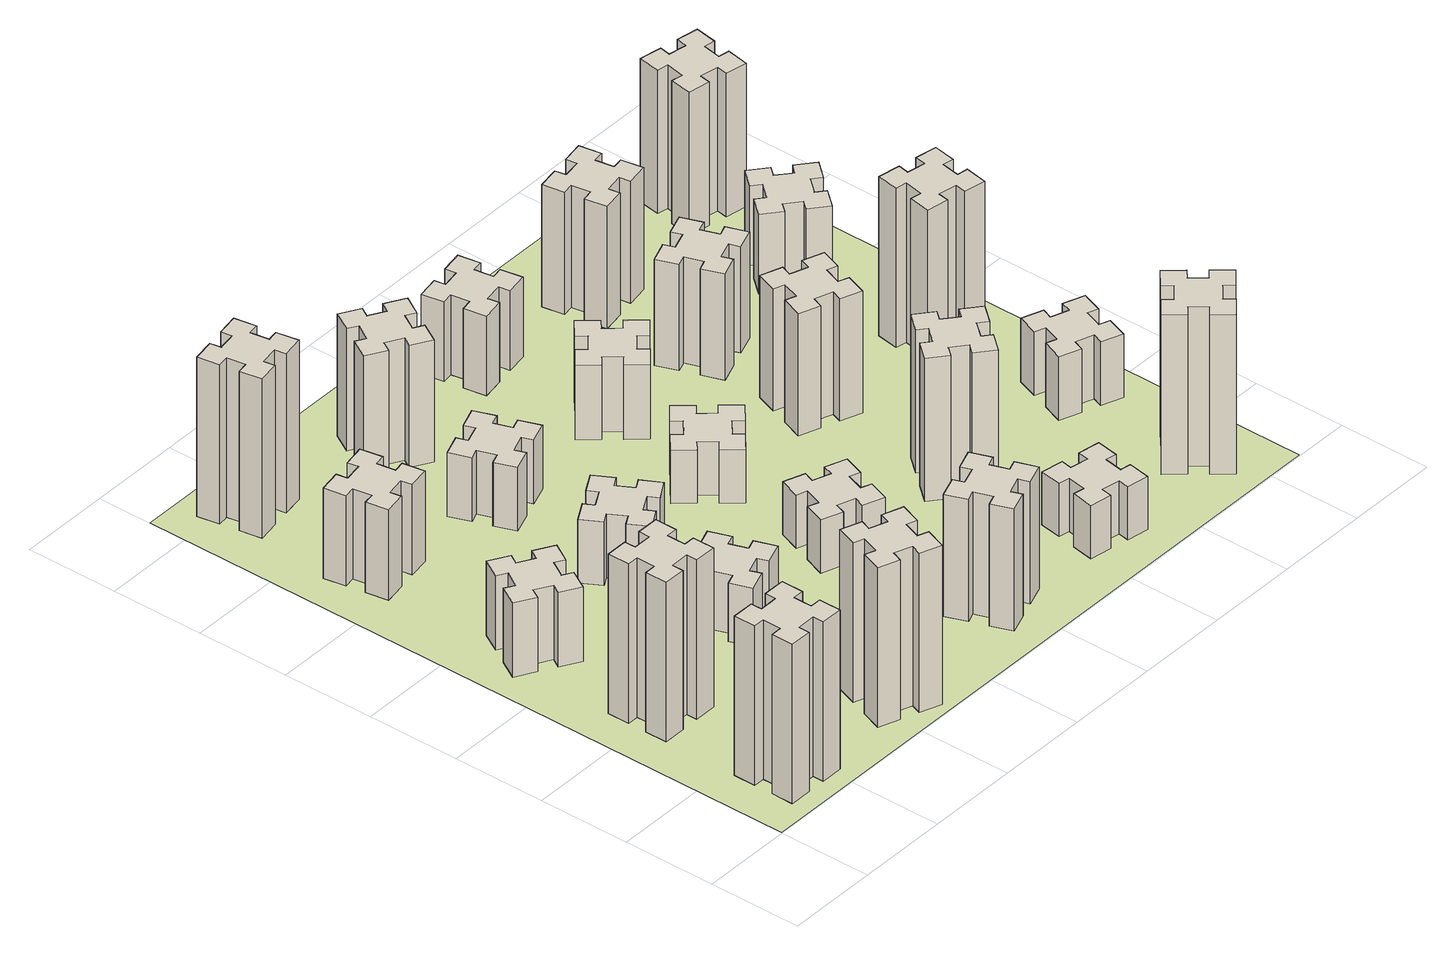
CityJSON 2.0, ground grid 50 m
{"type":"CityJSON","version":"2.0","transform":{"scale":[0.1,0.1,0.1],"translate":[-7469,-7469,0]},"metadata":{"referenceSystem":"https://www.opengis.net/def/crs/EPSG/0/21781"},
"CityObjects":{
"building1":{"type":"Building","attributes":{"class":"1000","function":"1000","usage":"1000","yearOfConstruction":2016,"roofType":"1000","measuredHeight":90,"storeysAboveGround":30,"storeysBelowGround":0},"geometry":[{"type":"Solid","lod":"1","boundaries":[[[[0,1,2,3,4,5,6,7,8,9,10,11,12,13,14,15,16,17,18,19]],[[17,16,20,21]],[[16,15,22,20]],[[15,14,23,22]],[[14,13,24,23]],[[13,12,25,24]],[[12,11,26,25]],[[11,10,27,26]],[[10,9,28,27]],[[9,8,29,28]],[[8,7,30,29]],[[7,6,31,30]],[[6,5,32,31]],[[5,4,33,32]],[[4,3,34,33]],[[3,2,35,34]],[[2,1,36,35]],[[1,0,37,36]],[[0,19,38,37]],[[19,18,39,38]],[[18,17,21,39]],[[24,25,26,27,28,29,30,31,32,33,34,35,36,37,38,39,21,20,22,23]]]]}]},
"building2":{"type":"Building","attributes":{"class":"1000","function":"1000","usage":"1000","yearOfConstruction":2016,"roofType":"1000","measuredHeight":90,"storeysAboveGround":30,"storeysBelowGround":0},"geometry":[{"type":"Solid","lod":"1","boundaries":[[[[40,41,42,43,44,45,46,47,48,49,50,51,52,53,54,55,56,57,58,59]],[[57,56,60,61]],[[56,55,62,60]],[[55,54,63,62]],[[54,53,64,63]],[[53,52,65,64]],[[52,51,66,65]],[[51,50,67,66]],[[50,49,68,67]],[[49,48,69,68]],[[48,47,70,69]],[[47,46,71,70]],[[46,45,72,71]],[[45,44,73,72]],[[44,43,74,73]],[[43,42,75,74]],[[42,41,76,75]],[[41,40,77,76]],[[40,59,78,77]],[[59,58,79,78]],[[58,57,61,79]],[[64,65,66,67,68,69,70,71,72,73,74,75,76,77,78,79,61,60,62,63]]]]}]},
"building3":{"type":"Building","attributes":{"class":"1000","function":"1000","usage":"1000","yearOfConstruction":2016,"roofType":"1000","measuredHeight":42,"storeysAboveGround":30,"storeysBelowGround":0},"geometry":[{"type":"Solid","lod":"1","boundaries":[[[[80,81,82,83,84,85,86,87,88,89,90,91,92,93,94,95,96,97,98,99]],[[97,96,100,101]],[[96,95,102,100]],[[95,94,103,102]],[[94,93,104,103]],[[93,92,105,104]],[[92,91,106,105]],[[91,90,107,106]],[[90,89,108,107]],[[89,88,109,108]],[[88,87,110,109]],[[87,86,111,110]],[[86,85,112,111]],[[85,84,113,112]],[[84,83,114,113]],[[83,82,115,114]],[[82,81,116,115]],[[81,80,117,116]],[[80,99,118,117]],[[99,98,119,118]],[[98,97,101,119]],[[104,105,106,107,108,109,110,111,112,113,114,115,116,117,118,119,101,100,102,103]]]]}]},
"building4":{"type":"Building","attributes":{"class":"1000","function":"1000","usage":"1000","yearOfConstruction":2016,"roofType":"1000","measuredHeight":51,"storeysAboveGround":30,"storeysBelowGround":0},"geometry":[{"type":"Solid","lod":"1","boundaries":[[[[120,121,122,123,124,125,126,127,128,129,130,131,132,133,134,135,136,137,138,139]],[[137,136,140,141]],[[136,135,142,140]],[[135,134,143,142]],[[134,133,144,143]],[[133,132,145,144]],[[132,131,146,145]],[[131,130,147,146]],[[130,129,148,147]],[[129,128,149,148]],[[128,127,150,149]],[[127,126,151,150]],[[126,125,152,151]],[[125,124,153,152]],[[124,123,154,153]],[[123,122,155,154]],[[122,121,156,155]],[[121,120,157,156]],[[120,139,158,157]],[[139,138,159,158]],[[138,137,141,159]],[[144,145,146,147,148,149,150,151,152,153,154,155,156,157,158,159,141,140,142,143]]]]}]},
"building5":{"type":"Building","attributes":{"class":"1000","function":"1000","usage":"1000","yearOfConstruction":2016,"roofType":"1000","measuredHeight":90,"storeysAboveGround":30,"storeysBelowGround":0},"geometry":[{"type":"Solid","lod":"1","boundaries":[[[[160,161,162,163,164,165,166,167,168,169,170,171,172,173,174,175,176,177,178,179]],[[177,176,180,181]],[[176,175,182,180]],[[175,174,183,182]],[[174,173,184,183]],[[173,172,185,184]],[[172,171,186,185]],[[171,170,187,186]],[[170,169,188,187]],[[169,168,189,188]],[[168,167,190,189]],[[167,166,191,190]],[[166,165,192,191]],[[165,164,193,192]],[[164,163,194,193]],[[163,162,195,194]],[[162,161,196,195]],[[161,160,197,196]],[[160,179,198,197]],[[179,178,199,198]],[[178,177,181,199]],[[184,185,186,187,188,189,190,191,192,193,194,195,196,197,198,199,181,180,182,183]]]]}]},
"building6":{"type":"Building","attributes":{"class":"1000","function":"1000","usage":"1000","yearOfConstruction":2016,"roofType":"1000","measuredHeight":90,"storeysAboveGround":30,"storeysBelowGround":0},"geometry":[{"type":"Solid","lod":"1","boundaries":[[[[200,201,202,203,204,205,206,207,208,209,210,211,212,213,214,215,216,217,218,219]],[[217,216,220,221]],[[216,215,222,220]],[[215,214,223,222]],[[214,213,224,223]],[[213,212,225,224]],[[212,211,226,225]],[[211,210,227,226]],[[210,209,228,227]],[[209,208,229,228]],[[208,207,230,229]],[[207,206,231,230]],[[206,205,232,231]],[[205,204,233,232]],[[204,203,234,233]],[[203,202,235,234]],[[202,201,236,235]],[[201,200,237,236]],[[200,219,238,237]],[[219,218,239,238]],[[218,217,221,239]],[[224,225,226,227,228,229,230,231,232,233,234,235,236,237,238,239,221,220,222,223]]]]}]},
"building7":{"type":"Building","attributes":{"class":"1000","function":"1000","usage":"1000","yearOfConstruction":2016,"roofType":"1000","measuredHeight":33,"storeysAboveGround":30,"storeysBelowGround":0},"geometry":[{"type":"Solid","lod":"1","boundaries":[[[[240,241,242,243,244,245,246,247,248,249,250,251,252,253,254,255,256,257,258,259]],[[257,256,260,261]],[[256,255,262,260]],[[255,254,263,262]],[[254,253,264,263]],[[253,252,265,264]],[[252,251,266,265]],[[251,250,267,266]],[[250,249,268,267]],[[249,248,269,268]],[[248,247,270,269]],[[247,246,271,270]],[[246,245,272,271]],[[245,244,273,272]],[[244,243,274,273]],[[243,242,275,274]],[[242,241,276,275]],[[241,240,277,276]],[[240,259,278,277]],[[259,258,279,278]],[[258,257,261,279]],[[264,265,266,267,268,269,270,271,272,273,274,275,276,277,278,279,261,260,262,263]]]]}]},
"building8":{"type":"Building","attributes":{"class":"1000","function":"1000","usage":"1000","yearOfConstruction":2016,"roofType":"1000","measuredHeight":36,"storeysAboveGround":30,"storeysBelowGround":0},"geometry":[{"type":"Solid","lod":"1","boundaries":[[[[280,281,282,283,284,285,286,287,288,289,290,291,292,293,294,295,296,297,298,299]],[[297,296,300,301]],[[296,295,302,300]],[[295,294,303,302]],[[294,293,304,303]],[[293,292,305,304]],[[292,291,306,305]],[[291,290,307,306]],[[290,289,308,307]],[[289,288,309,308]],[[288,287,310,309]],[[287,286,311,310]],[[286,285,312,311]],[[285,284,313,312]],[[284,283,314,313]],[[283,282,315,314]],[[282,281,316,315]],[[281,280,317,316]],[[280,299,318,317]],[[299,298,319,318]],[[298,297,301,319]],[[304,305,306,307,308,309,310,311,312,313,314,315,316,317,318,319,301,300,302,303]]]]}]},
"building9":{"type":"Building","attributes":{"class":"1000","function":"1000","usage":"1000","yearOfConstruction":2016,"roofType":"1000","measuredHeight":36,"storeysAboveGround":30,"storeysBelowGround":0},"geometry":[{"type":"Solid","lod":"1","boundaries":[[[[320,321,322,323,324,325,326,327,328,329,330,331,332,333,334,335,336,337,338,339]],[[337,336,340,341]],[[336,335,342,340]],[[335,334,343,342]],[[334,333,344,343]],[[333,332,345,344]],[[332,331,346,345]],[[331,330,347,346]],[[330,329,348,347]],[[329,328,349,348]],[[328,327,350,349]],[[327,326,351,350]],[[326,325,352,351]],[[325,324,353,352]],[[324,323,354,353]],[[323,322,355,354]],[[322,321,356,355]],[[321,320,357,356]],[[320,339,358,357]],[[339,338,359,358]],[[338,337,341,359]],[[344,345,346,347,348,349,350,351,352,353,354,355,356,357,358,359,341,340,342,343]]]]}]},
"building10":{"type":"Building","attributes":{"class":"1000","function":"1000","usage":"1000","yearOfConstruction":2016,"roofType":"1000","measuredHeight":69,"storeysAboveGround":30,"storeysBelowGround":0},"geometry":[{"type":"Solid","lod":"1","boundaries":[[[[360,361,362,363,364,365,366,367,368,369,370,371,372,373,374,375,376,377,378,379]],[[377,376,380,381]],[[376,375,382,380]],[[375,374,383,382]],[[374,373,384,383]],[[373,372,385,384]],[[372,371,386,385]],[[371,370,387,386]],[[370,369,388,387]],[[369,368,389,388]],[[368,367,390,389]],[[367,366,391,390]],[[366,365,392,391]],[[365,364,393,392]],[[364,363,394,393]],[[363,362,395,394]],[[362,361,396,395]],[[361,360,397,396]],[[360,379,398,397]],[[379,378,399,398]],[[378,377,381,399]],[[384,385,386,387,388,389,390,391,392,393,394,395,396,397,398,399,381,380,382,383]]]]}]},
"building11":{"type":"Building","attributes":{"class":"1000","function":"1000","usage":"1000","yearOfConstruction":2016,"roofType":"1000","measuredHeight":69,"storeysAboveGround":30,"storeysBelowGround":0},"geometry":[{"type":"Solid","lod":"1","boundaries":[[[[400,401,402,403,404,405,406,407,408,409,410,411,412,413,414,415,416,417,418,419]],[[417,416,420,421]],[[416,415,422,420]],[[415,414,423,422]],[[414,413,424,423]],[[413,412,425,424]],[[412,411,426,425]],[[411,410,427,426]],[[410,409,428,427]],[[409,408,429,428]],[[408,407,430,429]],[[407,406,431,430]],[[406,405,432,431]],[[405,404,433,432]],[[404,403,434,433]],[[403,402,435,434]],[[402,401,436,435]],[[401,400,437,436]],[[400,419,438,437]],[[419,418,439,438]],[[418,417,421,439]],[[424,425,426,427,428,429,430,431,432,433,434,435,436,437,438,439,421,420,422,423]]]]}]},
"building12":{"type":"Building","attributes":{"class":"1000","function":"1000","usage":"1000","yearOfConstruction":2016,"roofType":"1000","measuredHeight":30,"storeysAboveGround":30,"storeysBelowGround":0},"geometry":[{"type":"Solid","lod":"1","boundaries":[[[[440,441,442,443,444,445,446,447,448,449,450,451,452,453,454,455,456,457,458,459]],[[457,456,460,461]],[[456,455,462,460]],[[455,454,463,462]],[[454,453,464,463]],[[453,452,465,464]],[[452,451,466,465]],[[451,450,467,466]],[[450,449,468,467]],[[449,448,469,468]],[[448,447,470,469]],[[447,446,471,470]],[[446,445,472,471]],[[445,444,473,472]],[[444,443,474,473]],[[443,442,475,474]],[[442,441,476,475]],[[441,440,477,476]],[[440,459,478,477]],[[459,458,479,478]],[[458,457,461,479]],[[464,465,466,467,468,469,470,471,472,473,474,475,476,477,478,479,461,460,462,463]]]]}]},
"building13":{"type":"Building","attributes":{"class":"1000","function":"1000","usage":"1000","yearOfConstruction":2016,"roofType":"1000","measuredHeight":30,"storeysAboveGround":30,"storeysBelowGround":0},"geometry":[{"type":"Solid","lod":"1","boundaries":[[[[480,481,482,483,484,485,486,487,488,489,490,491,492,493,494,495,496,497,498,499]],[[497,496,500,501]],[[496,495,502,500]],[[495,494,503,502]],[[494,493,504,503]],[[493,492,505,504]],[[492,491,506,505]],[[491,490,507,506]],[[490,489,508,507]],[[489,488,509,508]],[[488,487,510,509]],[[487,486,511,510]],[[486,485,512,511]],[[485,484,513,512]],[[484,483,514,513]],[[483,482,515,514]],[[482,481,516,515]],[[481,480,517,516]],[[480,499,518,517]],[[499,498,519,518]],[[498,497,501,519]],[[504,505,506,507,508,509,510,511,512,513,514,515,516,517,518,519,501,500,502,503]]]]}]},
"building14":{"type":"Building","attributes":{"class":"1000","function":"1000","usage":"1000","yearOfConstruction":2016,"roofType":"1000","measuredHeight":42,"storeysAboveGround":30,"storeysBelowGround":0},"geometry":[{"type":"Solid","lod":"1","boundaries":[[[[520,521,522,523,524,525,526,527,528,529,530,531,532,533,534,535,536,537,538,539]],[[537,536,540,541]],[[536,535,542,540]],[[535,534,543,542]],[[534,533,544,543]],[[533,532,545,544]],[[532,531,546,545]],[[531,530,547,546]],[[530,529,548,547]],[[529,528,549,548]],[[528,527,550,549]],[[527,526,551,550]],[[526,525,552,551]],[[525,524,553,552]],[[524,523,554,553]],[[523,522,555,554]],[[522,521,556,555]],[[521,520,557,556]],[[520,539,558,557]],[[539,538,559,558]],[[538,537,541,559]],[[544,545,546,547,548,549,550,551,552,553,554,555,556,557,558,559,541,540,542,543]]]]}]},
"building15":{"type":"Building","attributes":{"class":"1000","function":"1000","usage":"1000","yearOfConstruction":2016,"roofType":"1000","measuredHeight":30,"storeysAboveGround":30,"storeysBelowGround":0},"geometry":[{"type":"Solid","lod":"1","boundaries":[[[[560,561,562,563,564,565,566,567,568,569,570,571,572,573,574,575,576,577,578,579]],[[577,576,580,581]],[[576,575,582,580]],[[575,574,583,582]],[[574,573,584,583]],[[573,572,585,584]],[[572,571,586,585]],[[571,570,587,586]],[[570,569,588,587]],[[569,568,589,588]],[[568,567,590,589]],[[567,566,591,590]],[[566,565,592,591]],[[565,564,593,592]],[[564,563,594,593]],[[563,562,595,594]],[[562,561,596,595]],[[561,560,597,596]],[[560,579,598,597]],[[579,578,599,598]],[[578,577,581,599]],[[584,585,586,587,588,589,590,591,592,593,594,595,596,597,598,599,581,580,582,583]]]]}]},
"building16":{"type":"Building","attributes":{"class":"1000","function":"1000","usage":"1000","yearOfConstruction":2016,"roofType":"1000","measuredHeight":45,"storeysAboveGround":30,"storeysBelowGround":0},"geometry":[{"type":"Solid","lod":"1","boundaries":[[[[600,601,602,603,604,605,606,607,608,609,610,611,612,613,614,615,616,617,618,619]],[[617,616,620,621]],[[616,615,622,620]],[[615,614,623,622]],[[614,613,624,623]],[[613,612,625,624]],[[612,611,626,625]],[[611,610,627,626]],[[610,609,628,627]],[[609,608,629,628]],[[608,607,630,629]],[[607,606,631,630]],[[606,605,632,631]],[[605,604,633,632]],[[604,603,634,633]],[[603,602,635,634]],[[602,601,636,635]],[[601,600,637,636]],[[600,619,638,637]],[[619,618,639,638]],[[618,617,621,639]],[[624,625,626,627,628,629,630,631,632,633,634,635,636,637,638,639,621,620,622,623]]]]}]},
"building17":{"type":"Building","attributes":{"class":"1000","function":"1000","usage":"1000","yearOfConstruction":2016,"roofType":"1000","measuredHeight":81,"storeysAboveGround":30,"storeysBelowGround":0},"geometry":[{"type":"Solid","lod":"1","boundaries":[[[[640,641,642,643,644,645,646,647,648,649,650,651,652,653,654,655,656,657,658,659]],[[657,656,660,661]],[[656,655,662,660]],[[655,654,663,662]],[[654,653,664,663]],[[653,652,665,664]],[[652,651,666,665]],[[651,650,667,666]],[[650,649,668,667]],[[649,648,669,668]],[[648,647,670,669]],[[647,646,671,670]],[[646,645,672,671]],[[645,644,673,672]],[[644,643,674,673]],[[643,642,675,674]],[[642,641,676,675]],[[641,640,677,676]],[[640,659,678,677]],[[659,658,679,678]],[[658,657,661,679]],[[664,665,666,667,668,669,670,671,672,673,674,675,676,677,678,679,661,660,662,663]]]]}]},
"building18":{"type":"Building","attributes":{"class":"1000","function":"1000","usage":"1000","yearOfConstruction":2016,"roofType":"1000","measuredHeight":69,"storeysAboveGround":30,"storeysBelowGround":0},"geometry":[{"type":"Solid","lod":"1","boundaries":[[[[680,681,682,683,684,685,686,687,688,689,690,691,692,693,694,695,696,697,698,699]],[[697,696,700,701]],[[696,695,702,700]],[[695,694,703,702]],[[694,693,704,703]],[[693,692,705,704]],[[692,691,706,705]],[[691,690,707,706]],[[690,689,708,707]],[[689,688,709,708]],[[688,687,710,709]],[[687,686,711,710]],[[686,685,712,711]],[[685,684,713,712]],[[684,683,714,713]],[[683,682,715,714]],[[682,681,716,715]],[[681,680,717,716]],[[680,699,718,717]],[[699,698,719,718]],[[698,697,701,719]],[[704,705,706,707,708,709,710,711,712,713,714,715,716,717,718,719,701,700,702,703]]]]}]},
"building19":{"type":"Building","attributes":{"class":"1000","function":"1000","usage":"1000","yearOfConstruction":2016,"roofType":"1000","measuredHeight":60,"storeysAboveGround":30,"storeysBelowGround":0},"geometry":[{"type":"Solid","lod":"1","boundaries":[[[[720,721,722,723,724,725,726,727,728,729,730,731,732,733,734,735,736,737,738,739]],[[737,736,740,741]],[[736,735,742,740]],[[735,734,743,742]],[[734,733,744,743]],[[733,732,745,744]],[[732,731,746,745]],[[731,730,747,746]],[[730,729,748,747]],[[729,728,749,748]],[[728,727,750,749]],[[727,726,751,750]],[[726,725,752,751]],[[725,724,753,752]],[[724,723,754,753]],[[723,722,755,754]],[[722,721,756,755]],[[721,720,757,756]],[[720,739,758,757]],[[739,738,759,758]],[[738,737,741,759]],[[744,745,746,747,748,749,750,751,752,753,754,755,756,757,758,759,741,740,742,743]]]]}]},
"building20":{"type":"Building","attributes":{"class":"1000","function":"1000","usage":"1000","yearOfConstruction":2016,"roofType":"1000","measuredHeight":90,"storeysAboveGround":30,"storeysBelowGround":0},"geometry":[{"type":"Solid","lod":"1","boundaries":[[[[760,761,762,763,764,765,766,767,768,769,770,771,772,773,774,775,776,777,778,779]],[[777,776,780,781]],[[776,775,782,780]],[[775,774,783,782]],[[774,773,784,783]],[[773,772,785,784]],[[772,771,786,785]],[[771,770,787,786]],[[770,769,788,787]],[[769,768,789,788]],[[768,767,790,789]],[[767,766,791,790]],[[766,765,792,791]],[[765,764,793,792]],[[764,763,794,793]],[[763,762,795,794]],[[762,761,796,795]],[[761,760,797,796]],[[760,779,798,797]],[[779,778,799,798]],[[778,777,781,799]],[[784,785,786,787,788,789,790,791,792,793,794,795,796,797,798,799,781,780,782,783]]]]}]},
"building21":{"type":"Building","attributes":{"class":"1000","function":"1000","usage":"1000","yearOfConstruction":2016,"roofType":"1000","measuredHeight":69,"storeysAboveGround":30,"storeysBelowGround":0},"geometry":[{"type":"Solid","lod":"1","boundaries":[[[[800,801,802,803,804,805,806,807,808,809,810,811,812,813,814,815,816,817,818,819]],[[817,816,820,821]],[[816,815,822,820]],[[815,814,823,822]],[[814,813,824,823]],[[813,812,825,824]],[[812,811,826,825]],[[811,810,827,826]],[[810,809,828,827]],[[809,808,829,828]],[[808,807,830,829]],[[807,806,831,830]],[[806,805,832,831]],[[805,804,833,832]],[[804,803,834,833]],[[803,802,835,834]],[[802,801,836,835]],[[801,800,837,836]],[[800,819,838,837]],[[819,818,839,838]],[[818,817,821,839]],[[824,825,826,827,828,829,830,831,832,833,834,835,836,837,838,839,821,820,822,823]]]]}]},
"building22":{"type":"Building","attributes":{"class":"1000","function":"1000","usage":"1000","yearOfConstruction":2016,"roofType":"1000","measuredHeight":36,"storeysAboveGround":30,"storeysBelowGround":0},"geometry":[{"type":"Solid","lod":"1","boundaries":[[[[840,841,842,843,844,845,846,847,848,849,850,851,852,853,854,855,856,857,858,859]],[[857,856,860,861]],[[856,855,862,860]],[[855,854,863,862]],[[854,853,864,863]],[[853,852,865,864]],[[852,851,866,865]],[[851,850,867,866]],[[850,849,868,867]],[[849,848,869,868]],[[848,847,870,869]],[[847,846,871,870]],[[846,845,872,871]],[[845,844,873,872]],[[844,843,874,873]],[[843,842,875,874]],[[842,841,876,875]],[[841,840,877,876]],[[840,859,878,877]],[[859,858,879,878]],[[858,857,861,879]],[[864,865,866,867,868,869,870,871,872,873,874,875,876,877,878,879,861,860,862,863]]]]}]},
"building23":{"type":"Building","attributes":{"class":"1000","function":"1000","usage":"1000","yearOfConstruction":2016,"roofType":"1000","measuredHeight":90,"storeysAboveGround":30,"storeysBelowGround":0},"geometry":[{"type":"Solid","lod":"1","boundaries":[[[[880,881,882,883,884,885,886,887,888,889,890,891,892,893,894,895,896,897,898,899]],[[897,896,900,901]],[[896,895,902,900]],[[895,894,903,902]],[[894,893,904,903]],[[893,892,905,904]],[[892,891,906,905]],[[891,890,907,906]],[[890,889,908,907]],[[889,888,909,908]],[[888,887,910,909]],[[887,886,911,910]],[[886,885,912,911]],[[885,884,913,912]],[[884,883,914,913]],[[883,882,915,914]],[[882,881,916,915]],[[881,880,917,916]],[[880,899,918,917]],[[899,898,919,918]],[[898,897,901,919]],[[904,905,906,907,908,909,910,911,912,913,914,915,916,917,918,919,901,900,902,903]]]]}]},
"building24":{"type":"Building","attributes":{"class":"1000","function":"1000","usage":"1000","yearOfConstruction":2016,"roofType":"1000","measuredHeight":45,"storeysAboveGround":30,"storeysBelowGround":0},"geometry":[{"type":"Solid","lod":"1","boundaries":[[[[920,921,922,923,924,925,926,927,928,929,930,931,932,933,934,935,936,937,938,939]],[[937,936,940,941]],[[936,935,942,940]],[[935,934,943,942]],[[934,933,944,943]],[[933,932,945,944]],[[932,931,946,945]],[[931,930,947,946]],[[930,929,948,947]],[[929,928,949,948]],[[928,927,950,949]],[[927,926,951,950]],[[926,925,952,951]],[[925,924,953,952]],[[924,923,954,953]],[[923,922,955,954]],[[922,921,956,955]],[[921,920,957,956]],[[920,939,958,957]],[[939,938,959,958]],[[938,937,941,959]],[[944,945,946,947,948,949,950,951,952,953,954,955,956,957,958,959,941,940,942,943]]]]}]},
"building25":{"type":"Building","attributes":{"class":"1000","function":"1000","usage":"1000","yearOfConstruction":2016,"roofType":"1000","measuredHeight":81,"storeysAboveGround":30,"storeysBelowGround":0},"geometry":[{"type":"Solid","lod":"1","boundaries":[[[[960,961,962,963,964,965,966,967,968,969,970,971,972,973,974,975,976,977,978,979]],[[977,976,980,981]],[[976,975,982,980]],[[975,974,983,982]],[[974,973,984,983]],[[973,972,985,984]],[[972,971,986,985]],[[971,970,987,986]],[[970,969,988,987]],[[969,968,989,988]],[[968,967,990,989]],[[967,966,991,990]],[[966,965,992,991]],[[965,964,993,992]],[[964,963,994,993]],[[963,962,995,994]],[[962,961,996,995]],[[961,960,997,996]],[[960,979,998,997]],[[979,978,999,998]],[[978,977,981,999]],[[984,985,986,987,988,989,990,991,992,993,994,995,996,997,998,999,981,980,982,983]]]]}]},
"landuse1":{"type":"LandUse","attributes":{"name":"plot1","function":"1010"},"geometry":[{"type":"MultiSurface","lod":"1","boundaries":[[[1000,1001,1002,1003]]]}]}
},
"vertices":[
[265,325,0],[265,225,0],[205,225,0],[205,105,0],[325,105,0],[325,165,0],[425,165,0],[425,105,0],[545,105,0],[545,225,0],[485,225,0],[485,325,0],[545,325,0],[545,445,0],[425,445,0],[425,385,0],[325,385,0],[325,445,0],[205,445,0],[205,325,0],[325,385,900],[325,445,900],[425,385,900],[425,445,900],[545,445,900],[545,325,900],[485,325,900],[485,225,900],[545,225,900],[545,105,900],[425,105,900],[425,165,900],[325,165,900],[325,105,900],[205,105,900],[205,225,900],[265,225,900],[265,325,900],[205,325,900],[205,445,900],
[265,1065,0],[265,965,0],[205,965,0],[205,845,0],[325,845,0],[325,905,0],[425,905,0],[425,845,0],[545,845,0],[545,965,0],[485,965,0],[485,1065,0],[545,1065,0],[545,1185,0],[425,1185,0],[425,1125,0],[325,1125,0],[325,1185,0],[205,1185,0],[205,1065,0],[325,1125,900],[325,1185,900],[425,1125,900],[425,1185,900],[545,1185,900],[545,1065,900],[485,1065,900],[485,965,900],[545,965,900],[545,845,900],[425,845,900],[425,905,900],[325,905,900],[325,845,900],[205,845,900],[205,965,900],[265,965,900],[265,1065,900],[205,1065,900],[205,1185,900],
[474,1826,0],[387,1876,0],[417,1928,0],[313,1988,0],[253,1884,0],[305,1854,0],[255,1767,0],[203,1797,0],[143,1693,0],[247,1633,0],[277,1685,0],[364,1635,0],[334,1583,0],[438,1523,0],[498,1627,0],[446,1657,0],[496,1744,0],[548,1714,0],[608,1818,0],[504,1878,0],[496,1744,420],[548,1714,420],[446,1657,420],[498,1627,420],[438,1523,420],[334,1583,420],[364,1635,420],[277,1685,420],[247,1633,420],[143,1693,420],[203,1797,420],[255,1767,420],[305,1854,420],[253,1884,420],[313,1988,420],[417,1928,420],[387,1876,420],[474,1826,420],[504,1878,420],[608,1818,420],
[405,2812,0],[307,2795,0],[297,2854,0],[178,2833,0],[199,2715,0],[258,2725,0],[276,2627,0],[217,2617,0],[237,2498,0],[356,2519,0],[345,2578,0],[444,2596,0],[454,2537,0],[572,2557,0],[551,2676,0],[492,2665,0],[475,2764,0],[534,2774,0],[513,2892,0],[395,2871,0],[475,2764,510],[534,2774,510],[492,2665,510],[551,2676,510],[572,2557,510],[454,2537,510],[444,2596,510],[345,2578,510],[356,2519,510],[237,2498,510],[217,2617,510],[276,2627,510],[258,2725,510],[199,2715,510],[178,2833,510],[297,2854,510],[307,2795,510],[405,2812,510],[395,2871,510],[513,2892,510],
[1029,360,0],[995,266,0],[939,287,0],[897,174,0],[1010,133,0],[1031,189,0],[1125,155,0],[1104,99,0],[1217,57,0],[1258,170,0],[1202,191,0],[1236,285,0],[1292,264,0],[1333,377,0],[1220,418,0],[1200,362,0],[1106,396,0],[1127,452,0],[1014,493,0],[973,380,0],[1106,396,900],[1127,452,900],[1200,362,900],[1220,418,900],[1333,377,900],[1292,264,900],[1236,285,900],[1202,191,900],[1258,170,900],[1217,57,900],[1104,99,900],[1125,155,900],[1031,189,900],[1010,133,900],[897,174,900],[939,287,900],[995,266,900],[1029,360,900],[973,380,900],[1014,493,900],
[492,3405,0],[475,3504,0],[534,3514,0],[513,3632,0],[395,3611,0],[405,3552,0],[307,3535,0],[297,3594,0],[178,3573,0],[199,3455,0],[258,3465,0],[276,3367,0],[217,3357,0],[237,3238,0],[356,3259,0],[345,3318,0],[444,3336,0],[454,3277,0],[572,3297,0],[551,3416,0],[444,3336,900],[454,3277,900],[345,3318,900],[356,3259,900],[237,3238,900],[217,3357,900],[276,3367,900],[258,3465,900],[199,3455,900],[178,3573,900],[297,3594,900],[307,3535,900],[405,3552,900],[395,3611,900],[513,3632,900],[534,3514,900],[475,3504,900],[492,3405,900],[551,3416,900],[572,3297,900],
[1125,1336,0],[1031,1302,0],[1010,1358,0],[897,1317,0],[939,1204,0],[995,1225,0],[1029,1131,0],[973,1110,0],[1014,997,0],[1127,1039,0],[1106,1095,0],[1200,1129,0],[1220,1073,0],[1333,1114,0],[1292,1227,0],[1236,1206,0],[1202,1300,0],[1258,1320,0],[1217,1433,0],[1104,1392,0],[1202,1300,330],[1258,1320,330],[1236,1206,330],[1292,1227,330],[1333,1114,330],[1220,1073,330],[1200,1129,330],[1106,1095,330],[1127,1039,330],[1014,997,330],[973,1110,330],[1029,1131,330],[995,1225,330],[939,1204,330],[897,1317,330],[1010,1358,330],[1031,1302,330],[1125,1336,330],[1104,1392,330],[1217,1433,330],
[1236,1867,0],[1186,1954,0],[1238,1984,0],[1178,2088,0],[1074,2028,0],[1104,1976,0],[1017,1926,0],[987,1978,0],[883,1918,0],[943,1814,0],[995,1844,0],[1045,1757,0],[993,1727,0],[1053,1623,0],[1157,1683,0],[1127,1735,0],[1214,1785,0],[1244,1733,0],[1348,1793,0],[1288,1897,0],[1214,1785,360],[1244,1733,360],[1127,1735,360],[1157,1683,360],[1053,1623,360],[993,1727,360],[1045,1757,360],[995,1844,360],[943,1814,360],[883,1918,360],[987,1978,360],[1017,1926,360],[1104,1976,360],[1074,2028,360],[1178,2088,360],[1238,1984,360],[1186,1954,360],[1236,1867,360],[1288,1897,360],[1348,1793,360],
[1106,2475,0],[1200,2509,0],[1220,2453,0],[1333,2494,0],[1292,2607,0],[1236,2586,0],[1202,2680,0],[1258,2700,0],[1217,2813,0],[1104,2772,0],[1125,2716,0],[1031,2682,0],[1010,2738,0],[897,2697,0],[939,2584,0],[995,2605,0],[1029,2511,0],[973,2490,0],[1014,2377,0],[1127,2419,0],[1029,2511,360],[973,2490,360],[995,2605,360],[939,2584,360],[897,2697,360],[1010,2738,360],[1031,2682,360],[1125,2716,360],[1104,2772,360],[1217,2813,360],[1258,2700,360],[1202,2680,360],[1236,2586,360],[1292,2607,360],[1333,2494,360],[1220,2453,360],[1200,2509,360],[1106,2475,360],[1127,2419,360],[1014,2377,360],
[1965,496,0],[1871,462,0],[1850,518,0],[1737,477,0],[1779,364,0],[1835,385,0],[1869,291,0],[1813,270,0],[1854,157,0],[1967,199,0],[1946,255,0],[2040,289,0],[2060,233,0],[2173,274,0],[2132,387,0],[2076,366,0],[2042,460,0],[2098,480,0],[2057,593,0],[1944,552,0],[2042,460,690],[2098,480,690],[2076,366,690],[2132,387,690],[2173,274,690],[2060,233,690],[2040,289,690],[1946,255,690],[1967,199,690],[1854,157,690],[1813,270,690],[1869,291,690],[1835,385,690],[1779,364,690],[1737,477,690],[1850,518,690],[1871,462,690],[1965,496,690],[1944,552,690],[2057,593,690],
[1186,3137,0],[1236,3224,0],[1288,3194,0],[1348,3298,0],[1244,3358,0],[1214,3306,0],[1127,3356,0],[1157,3408,0],[1053,3468,0],[993,3364,0],[1045,3334,0],[995,3247,0],[943,3277,0],[883,3173,0],[987,3113,0],[1017,3165,0],[1104,3115,0],[1074,3063,0],[1178,3003,0],[1238,3107,0],[1104,3115,690],[1074,3063,690],[1017,3165,690],[987,3113,690],[883,3173,690],[943,3277,690],[995,3247,690],[1045,3334,690],[993,3364,690],[1053,3468,690],[1157,3408,690],[1127,3356,690],[1214,3306,690],[1244,3358,690],[1348,3298,690],[1288,3194,690],[1236,3224,690],[1186,3137,690],[1238,3107,690],[1178,3003,690],
[1769,1300,0],[1735,1206,0],[1679,1227,0],[1637,1114,0],[1750,1073,0],[1771,1129,0],[1865,1095,0],[1844,1039,0],[1957,997,0],[1998,1110,0],[1942,1131,0],[1976,1225,0],[2032,1204,0],[2073,1317,0],[1960,1358,0],[1940,1302,0],[1846,1336,0],[1867,1392,0],[1754,1433,0],[1713,1320,0],[1846,1336,300],[1867,1392,300],[1940,1302,300],[1960,1358,300],[2073,1317,300],[2032,1204,300],[1976,1225,300],[1942,1131,300],[1998,1110,300],[1957,997,300],[1844,1039,300],[1865,1095,300],[1771,1129,300],[1750,1073,300],[1637,1114,300],[1679,1227,300],[1735,1206,300],[1769,1300,300],[1713,1320,300],[1754,1433,300],
[1972,1988,0],[1907,2064,0],[1953,2103,0],[1876,2195,0],[1784,2118,0],[1823,2072,0],[1746,2007,0],[1708,2053,0],[1616,1976,0],[1693,1884,0],[1739,1923,0],[1803,1846,0],[1757,1808,0],[1834,1716,0],[1926,1793,0],[1888,1839,0],[1964,1903,0],[2003,1857,0],[2095,1934,0],[2018,2026,0],[1964,1903,300],[2003,1857,300],[1888,1839,300],[1926,1793,300],[1834,1716,300],[1757,1808,300],[1803,1846,300],[1739,1923,300],[1693,1884,300],[1616,1976,300],[1708,2053,300],[1746,2007,300],[1823,2072,300],[1784,2118,300],[1876,2195,300],[1953,2103,300],[1907,2064,300],[1972,1988,300],[2018,2026,300],[2095,1934,300],
[1839,2563,0],[1903,2486,0],[1857,2448,0],[1934,2356,0],[2026,2433,0],[1988,2479,0],[2064,2543,0],[2103,2497,0],[2195,2574,0],[2118,2666,0],[2072,2628,0],[2007,2704,0],[2053,2743,0],[1976,2835,0],[1884,2758,0],[1923,2712,0],[1846,2647,0],[1808,2693,0],[1716,2616,0],[1793,2524,0],[1846,2647,420],[1808,2693,420],[1923,2712,420],[1884,2758,420],[1976,2835,420],[2053,2743,420],[2007,2704,420],[2072,2628,420],[2118,2666,420],[2195,2574,420],[2103,2497,420],[2064,2543,420],[1988,2479,420],[2026,2433,420],[1934,2356,420],[1857,2448,420],[1903,2486,420],[1839,2563,420],[1793,2524,420],[1716,2616,420],
[2596,444,0],[2578,345,0],[2519,356,0],[2498,237,0],[2617,217,0],[2627,276,0],[2725,258,0],[2715,199,0],[2833,178,0],[2854,297,0],[2795,307,0],[2812,405,0],[2871,395,0],[2892,513,0],[2774,534,0],[2764,475,0],[2665,492,0],[2676,551,0],[2557,572,0],[2537,454,0],[2665,492,300],[2676,551,300],[2764,475,300],[2774,534,300],[2892,513,300],[2871,395,300],[2812,405,300],[2795,307,300],[2854,297,300],[2833,178,300],[2715,199,300],[2725,258,300],[2627,276,300],[2617,217,300],[2498,237,300],[2519,356,300],[2578,345,300],[2596,444,300],[2537,454,300],[2557,572,300],
[1738,3365,0],[1756,3267,0],[1697,3257,0],[1717,3138,0],[1836,3159,0],[1825,3218,0],[1924,3236,0],[1934,3177,0],[2052,3197,0],[2031,3316,0],[1972,3305,0],[1955,3404,0],[2014,3414,0],[1993,3532,0],[1875,3511,0],[1885,3452,0],[1787,3435,0],[1777,3494,0],[1658,3473,0],[1679,3355,0],[1787,3435,450],[1777,3494,450],[1885,3452,450],[1875,3511,450],[1993,3532,450],[2014,3414,450],[1955,3404,450],[1972,3305,450],[2031,3316,450],[2052,3197,450],[1934,3177,450],[1924,3236,450],[1825,3218,450],[1836,3159,450],[1717,3138,450],[1697,3257,450],[1756,3267,450],[1738,3365,450],[1679,3355,450],[1658,3473,450],
[2647,1006,0],[2712,1083,0],[2758,1044,0],[2835,1136,0],[2743,1213,0],[2704,1167,0],[2628,1232,0],[2666,1278,0],[2574,1355,0],[2497,1263,0],[2543,1224,0],[2479,1148,0],[2433,1186,0],[2356,1094,0],[2448,1017,0],[2486,1063,0],[2563,999,0],[2524,953,0],[2616,876,0],[2693,968,0],[2563,999,810],[2524,953,810],[2486,1063,810],[2448,1017,810],[2356,1094,810],[2433,1186,810],[2479,1148,810],[2543,1224,810],[2497,1263,810],[2574,1355,810],[2666,1278,810],[2628,1232,810],[2704,1167,810],[2743,1213,810],[2835,1136,810],[2758,1044,810],[2712,1083,810],[2647,1006,810],[2693,968,810],[2616,876,810],
[2682,1871,0],[2716,1965,0],[2772,1944,0],[2813,2057,0],[2700,2098,0],[2680,2042,0],[2586,2076,0],[2607,2132,0],[2494,2173,0],[2453,2060,0],[2509,2040,0],[2475,1946,0],[2419,1967,0],[2377,1854,0],[2490,1813,0],[2511,1869,0],[2605,1835,0],[2584,1779,0],[2697,1737,0],[2738,1850,0],[2605,1835,690],[2584,1779,690],[2511,1869,690],[2490,1813,690],[2377,1854,690],[2419,1967,690],[2475,1946,690],[2509,2040,690],[2453,2060,690],[2494,2173,690],[2607,2132,690],[2586,2076,690],[2680,2042,690],[2700,2098,690],[2813,2057,690],[2772,1944,690],[2716,1965,690],[2682,1871,690],[2738,1850,690],[2697,1737,690],
[2586,2475,0],[2680,2509,0],[2700,2453,0],[2813,2494,0],[2772,2607,0],[2716,2586,0],[2682,2680,0],[2738,2700,0],[2697,2813,0],[2584,2772,0],[2605,2716,0],[2511,2682,0],[2490,2738,0],[2377,2697,0],[2419,2584,0],[2475,2605,0],[2509,2511,0],[2453,2490,0],[2494,2377,0],[2607,2419,0],[2509,2511,600],[2453,2490,600],[2475,2605,600],[2419,2584,600],[2377,2697,600],[2490,2738,600],[2511,2682,600],[2605,2716,600],[2584,2772,600],[2697,2813,600],[2738,2700,600],[2682,2680,600],[2716,2586,600],[2772,2607,600],[2813,2494,600],[2700,2453,600],[2680,2509,600],[2586,2475,600],[2607,2419,600],[2494,2377,600],
[3468,259,0],[3544,323,0],[3583,277,0],[3675,354,0],[3598,446,0],[3552,408,0],[3487,484,0],[3533,523,0],[3456,615,0],[3364,538,0],[3403,492,0],[3326,427,0],[3288,473,0],[3196,396,0],[3273,304,0],[3319,343,0],[3383,266,0],[3337,228,0],[3414,136,0],[3506,213,0],[3383,266,900],[3337,228,900],[3319,343,900],[3273,304,900],[3196,396,900],[3288,473,900],[3326,427,900],[3403,492,900],[3364,538,900],[3456,615,900],[3533,523,900],[3487,484,900],[3552,408,900],[3598,446,900],[3675,354,900],[3583,277,900],[3544,323,900],[3468,259,900],[3506,213,900],[3414,136,900],
[2565,3118,0],[2664,3136,0],[2674,3077,0],[2792,3097,0],[2771,3216,0],[2712,3205,0],[2695,3304,0],[2754,3314,0],[2733,3432,0],[2615,3411,0],[2625,3352,0],[2527,3335,0],[2517,3394,0],[2398,3373,0],[2419,3255,0],[2478,3265,0],[2496,3167,0],[2437,3157,0],[2457,3038,0],[2576,3059,0],[2496,3167,690],[2437,3157,690],[2478,3265,690],[2419,3255,690],[2398,3373,690],[2517,3394,690],[2527,3335,690],[2625,3352,690],[2615,3411,690],[2733,3432,690],[2754,3314,690],[2695,3304,690],[2712,3205,690],[2771,3216,690],[2792,3097,690],[2674,3077,690],[2664,3136,690],[2565,3118,690],[2576,3059,690],[2457,3038,690],
[3351,1029,0],[3445,995,0],[3424,939,0],[3537,897,0],[3578,1010,0],[3522,1031,0],[3556,1125,0],[3612,1104,0],[3653,1217,0],[3540,1258,0],[3520,1202,0],[3426,1236,0],[3447,1292,0],[3334,1333,0],[3293,1220,0],[3349,1200,0],[3315,1106,0],[3259,1127,0],[3217,1014,0],[3330,973,0],[3315,1106,360],[3259,1127,360],[3349,1200,360],[3293,1220,360],[3334,1333,360],[3447,1292,360],[3426,1236,360],[3520,1202,360],[3540,1258,360],[3653,1217,360],[3612,1104,360],[3556,1125,360],[3522,1031,360],[3578,1010,360],[3537,897,360],[3424,939,360],[3445,995,360],[3351,1029,360],[3330,973,360],[3217,1014,360],
[3435,1787,0],[3452,1885,0],[3511,1875,0],[3532,1993,0],[3414,2014,0],[3404,1955,0],[3305,1972,0],[3316,2031,0],[3197,2052,0],[3177,1934,0],[3236,1924,0],[3218,1825,0],[3159,1836,0],[3138,1717,0],[3257,1697,0],[3267,1756,0],[3365,1738,0],[3355,1679,0],[3473,1658,0],[3494,1777,0],[3365,1738,900],[3355,1679,900],[3267,1756,900],[3257,1697,900],[3138,1717,900],[3159,1836,900],[3218,1825,900],[3236,1924,900],[3177,1934,900],[3197,2052,900],[3316,2031,900],[3305,1972,900],[3404,1955,900],[3414,2014,900],[3532,1993,900],[3511,1875,900],[3452,1885,900],[3435,1787,900],[3494,1777,900],[3473,1658,900],
[3444,2747,0],[3368,2812,0],[3406,2858,0],[3314,2935,0],[3237,2843,0],[3283,2804,0],[3219,2728,0],[3173,2766,0],[3096,2674,0],[3188,2597,0],[3226,2643,0],[3303,2579,0],[3264,2533,0],[3356,2456,0],[3433,2548,0],[3387,2586,0],[3452,2663,0],[3498,2624,0],[3575,2716,0],[3483,2793,0],[3452,2663,450],[3498,2624,450],[3387,2586,450],[3433,2548,450],[3356,2456,450],[3264,2533,450],[3303,2579,450],[3226,2643,450],[3188,2597,450],[3096,2674,450],[3173,2766,450],[3219,2728,450],[3283,2804,450],[3237,2843,450],[3314,2935,450],[3406,2858,450],[3368,2812,450],[3444,2747,450],[3483,2793,450],[3575,2716,450],
[3535,3267,0],[3552,3365,0],[3611,3355,0],[3632,3473,0],[3514,3494,0],[3504,3435,0],[3405,3452,0],[3416,3511,0],[3297,3532,0],[3277,3414,0],[3336,3404,0],[3318,3305,0],[3259,3316,0],[3238,3197,0],[3357,3177,0],[3367,3236,0],[3465,3218,0],[3455,3159,0],[3573,3138,0],[3594,3257,0],[3465,3218,810],[3455,3159,810],[3367,3236,810],[3357,3177,810],[3238,3197,810],[3259,3316,810],[3318,3305,810],[3336,3404,810],[3277,3414,810],[3297,3532,810],[3416,3511,810],[3405,3452,810],[3504,3435,810],[3514,3494,810],[3632,3473,810],[3611,3355,810],[3552,3365,810],[3535,3267,810],[3594,3257,810],[3573,3138,810],
[5,3705,0],[3705,3705,0],[3705,5,0],[5,5,0]
]}
